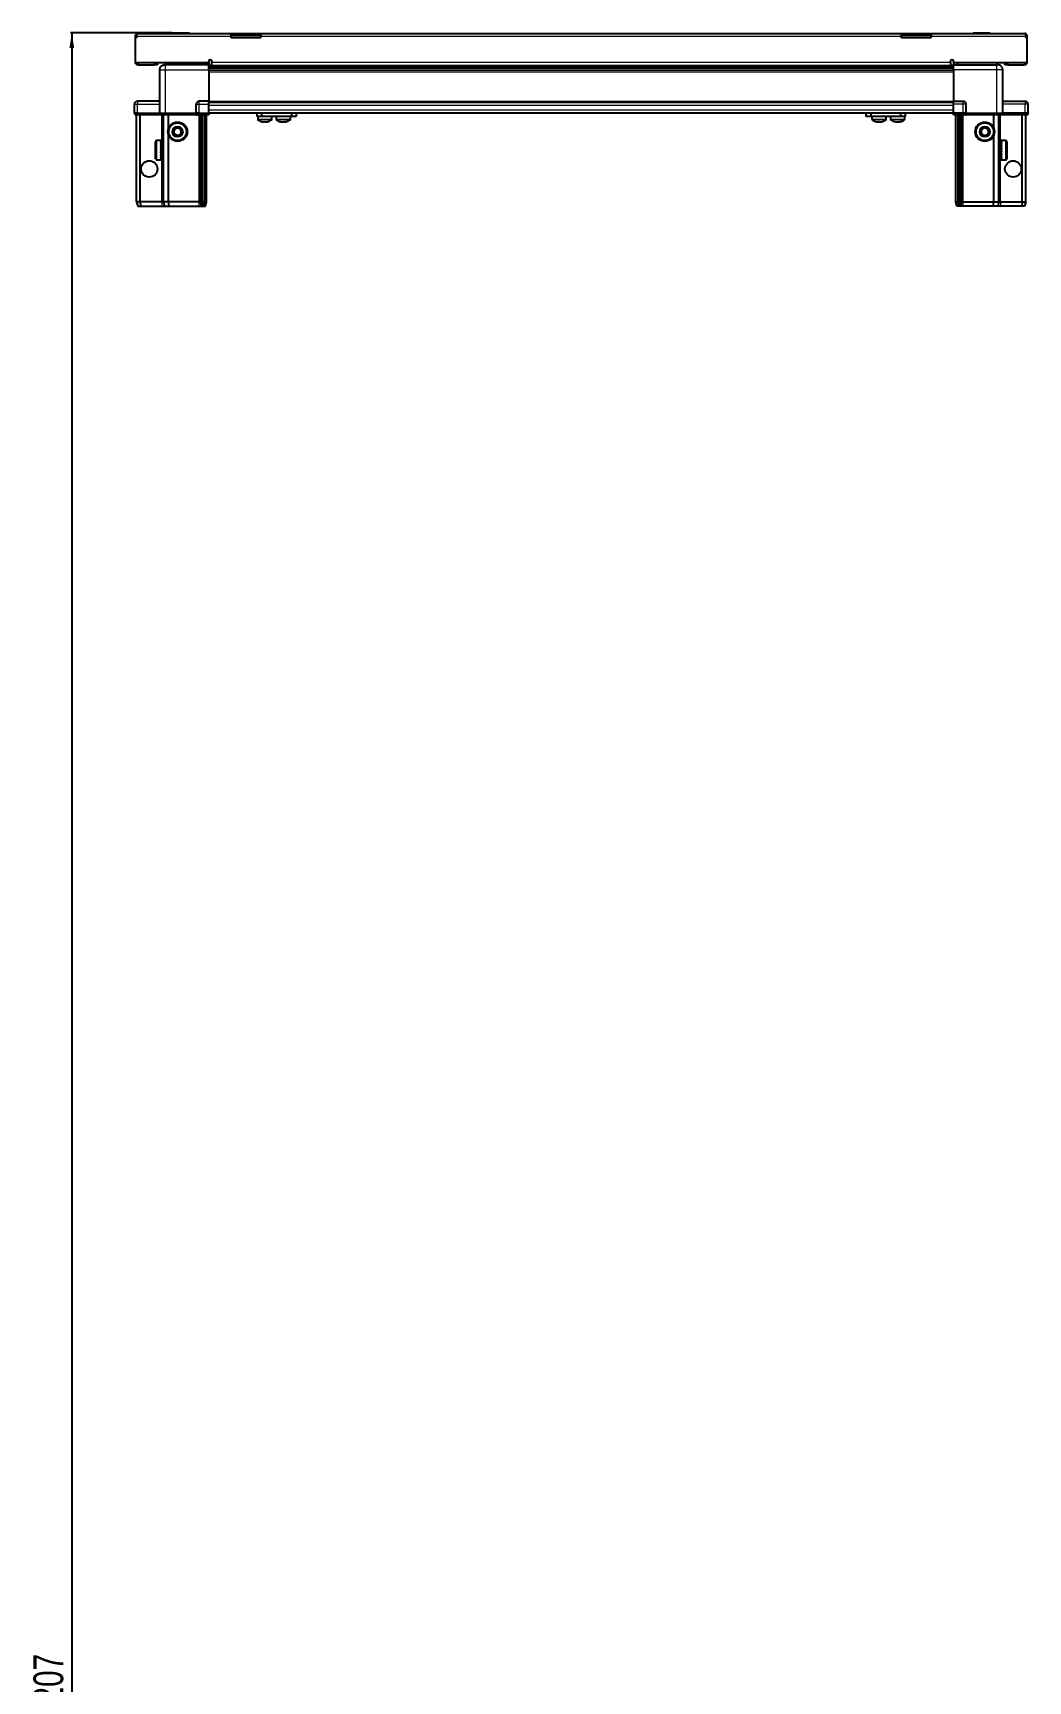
# Model space of a CAD drawing. Header units: millimetres. Extents: x 877 to 4721, y -1824 to 1880.
# Drawn here: x 933 to 1601, y -718 to 389 of the extents above; entities that cross this region are included whole.
import ezdxf

# ---------------------------------------------------------------- set-up
doc = ezdxf.new("R2010")
doc.units = ezdxf.units.MM
doc.layers.add('FORMAT', color=7, linetype='Continuous')
doc.styles.add('SLDTEXTSTYLE0', font='TXT', dxfattribs={"width": 0.75})
doc.dimstyles.new('SLDDIMSTYLE0', dxfattribs={"dimtxt": 20, "dimasz": 10, "dimexe": 0, "dimexo": 0.0625, "dimgap": 5, "dimtad": 2, "dimdec": 1, "dimrnd": 1e-09, "dimzin": 12, "dimdsep": 46, "dimtxsty": 'SLDTEXTSTYLE0', "dimsah": 1, "dimcen": 0.09, "dimadec": 0, "dimazin": 3, "dimtfac": 1, "dimtofl": 0, "dimtmove": 0, "dimatfit": 3, "dimfxl": 0, "dimfrac": 2, "dimtolj": 1, "dimtzin": 12, "dimarcsym": 0})

# ---------------------------------------------------------------- blocks, each defined once
blk = doc.blocks.new('_D_10')
at = {"layer": 'FORMAT'}
for p, q in [((1026, 389.1), (957.7, 389.1)), ((958.7, 389.1), (958.7, -1817.9)), ((1003.3, -1817.9), (957.7, -1817.9))]:
    blk.add_line(p, q, dxfattribs=at)
for points in [[(958.7, 389.1), (957.1, 379.1), (960.2, 379.1)], [(958.7, -1817.9), (960.2, -1807.9), (957.1, -1807.9)]]:
    blk.add_solid(points, dxfattribs=at)
at = {"layer": 'FORMAT', "insert": (932.9, -744), "char_height": 20, "attachment_point": 1, "rotation": 90, "style": 'SLDTEXTSTYLE0'}
blk.add_mtext('2207', dxfattribs=at)

msp = doc.modelspace()

# ---------------------------------------------------------------- linework, layer by layer
at = {"color": 7, "linetype": 'Continuous', "lineweight": 25}
for p, q in [((1002.77, 388.8), (1065.67, 388.8)), ((1026.04, 389.1), (1026.04, 388.8)), ((1026.04, 389.1), (1037.61, 389.1)), ((1037.61, 388.8), (1037.61, 389.1)), ((1065.67, 386.7), (1065.67, 388.8)), ((1065.67, 388.8), (1075.67, 388.8)), ((1075.67, 388.8), (1085.67, 388.8)), ((1085.67, 388.8), (1515.67, 388.8)), ((1085.67, 388.8), (1085.67, 386.7)), ((1515.67, 386.7), (1515.67, 388.8)), ((1515.67, 388.8), (1525.67, 388.8)), ((1525.67, 388.8), (1535.67, 388.8)), ((1535.67, 388.8), (1598.57, 388.8)), ((1535.67, 388.8), (1535.67, 386.7)), ((1563.74, 389.1), (1563.74, 388.8)), ((1563.74, 389.1), (1574.22, 389.1)), ((1574.22, 389.1), (1575.31, 389.1)), ((1575.31, 388.8), (1575.31, 389.1)), ((1002.17, 386.7), (1001.17, 386.7)), ((1001.17, 386.7), (1001.17, 385.8)), ((1002.17, 385.8), (1001.17, 385.8)), ((1001.17, 385.8), (1001.17, 369.3)), ((1002.17, 386.7), (1002.17, 385.8)), ((1075.67, 387.3), (1065.67, 387.3)), ((1065.67, 385.8), (1065.67, 386.7)), ((1085.67, 385.8), (1065.67, 385.8)), ((1085.67, 387.3), (1075.67, 387.3)), ((1085.67, 385.8), (1085.67, 386.7)), ((1525.67, 387.3), (1515.67, 387.3)), ((1515.67, 385.8), (1515.67, 386.7)), ((1535.67, 385.8), (1515.67, 385.8)), ((1535.67, 387.3), (1525.67, 387.3)), ((1535.67, 385.8), (1535.67, 386.7)), ((1599.17, 386.7), (1599.17, 385.8)), ((1599.17, 386.7), (1600.17, 386.7)), ((1600.17, 385.8), (1599.17, 385.8)), ((1600.17, 385.8), (1600.17, 386.7)), ((1600.17, 369.3), (1600.17, 385.8)), ((1001.17, 369.3), (1050.67, 369.3)), ((1003.27, 367.8), (1014.17, 367.8)), ((1016.17, 367.8), (1014.17, 367.8)), ((1016.17, 369.3), (1016.17, 367.8)), ((1021.42, 369.3), (1021.42, 367.8)), ((1050.67, 367.8), (1021.67, 367.8)), ((1047.92, 367.8), (1047.92, 369.3)), ((1050.67, 369.3), (1050.67, 370.15)), ((1050.67, 369.3), (1050.67, 367.8)), ((1050.67, 367.15), (1074.55, 367.15)), ((1550.67, 365.36), (1050.67, 365.36)), ((1550.67, 365.33), (1050.67, 365.33)), ((1052.67, 370.15), (1052.67, 369.4)), ((1052.67, 367.3), (1052.67, 369.4)), ((1052.67, 367.3), (1548.67, 367.3)), ((1069.17, 367.3), (1069.17, 367.15)), ((1069.34, 367.3), (1069.34, 367.15)), ((1069.54, 367.3), (1069.54, 367.15)), ((1070.09, 367.3), (1070.09, 367.15)), ((1070.51, 367.3), (1070.51, 367.15)), ((1071.4, 367.3), (1071.4, 367.15)), ((1071.98, 367.3), (1071.98, 367.15)), ((1073.12, 367.3), (1073.12, 367.15)), ((1073.81, 367.3), (1073.81, 367.15)), ((1074.55, 367.15), (1075.09, 367.15)), ((1075.09, 367.3), (1075.09, 367.15)), ((1075.09, 367.15), (1075.1, 367.15)), ((1075.1, 367.15), (1075.83, 367.15)), ((1075.28, 367.3), (1075.28, 367.15)), ((1075.78, 367.3), (1075.78, 367.15)), ((1075.83, 367.3), (1075.83, 367.15)), ((1075.83, 367.15), (1076.79, 367.15)), ((1075.83, 367.15), (1075.83, 367.15)), ((1076.79, 367.15), (1524.55, 367.15)), ((1077.12, 367.3), (1077.12, 367.15)), ((1077.13, 367.3), (1077.13, 367.15)), ((1077.83, 367.3), (1077.83, 367.15)), ((1079.01, 367.3), (1079.01, 367.15)), ((1079.62, 367.3), (1079.62, 367.15)), ((1080.57, 367.3), (1080.57, 367.15)), ((1081.02, 367.3), (1081.02, 367.15)), ((1081.65, 367.3), (1081.65, 367.15)), ((1081.9, 367.3), (1081.9, 367.15)), ((1082.15, 367.3), (1082.15, 367.15)), ((1082.17, 367.3), (1082.17, 367.15)), ((1519.17, 367.3), (1519.17, 367.15)), ((1519.29, 367.3), (1519.29, 367.15)), ((1519.47, 367.3), (1519.47, 367.15)), ((1519.97, 367.3), (1519.97, 367.15)), ((1520.37, 367.3), (1520.37, 367.15)), ((1521.22, 367.3), (1521.22, 367.15)), ((1521.79, 367.3), (1521.79, 367.15)), ((1522.9, 367.3), (1522.9, 367.15)), ((1523.59, 367.3), (1523.59, 367.15)), ((1524.55, 367.15), (1524.85, 367.15)), ((1524.85, 367.3), (1524.85, 367.15)), ((1524.85, 367.15), (1524.86, 367.15)), ((1524.86, 367.15), (1525.59, 367.15)), ((1525.12, 367.3), (1525.12, 367.15)), ((1525.59, 367.3), (1525.59, 367.15)), ((1525.59, 367.15), (1526.89, 367.15)), ((1526.79, 367.15), (1550.67, 367.15)), ((1526.89, 367.3), (1526.89, 367.15)), ((1526.98, 367.3), (1526.98, 367.15)), ((1527.6, 367.3), (1527.6, 367.15)), ((1528.8, 367.3), (1528.8, 367.15)), ((1529.43, 367.3), (1529.43, 367.15)), ((1530.41, 367.3), (1530.41, 367.15)), ((1530.88, 367.3), (1530.88, 367.15)), ((1531.55, 367.3), (1531.55, 367.15)), ((1531.83, 367.3), (1531.83, 367.15)), ((1532.12, 367.3), (1532.12, 367.15)), ((1532.17, 367.15), (1532.17, 367.3)), ((1532.17, 367.3), (1532.17, 367.15)), ((1548.67, 369.4), (1548.67, 370.15)), ((1548.67, 369.4), (1548.67, 367.3)), ((1550.67, 370.15), (1550.67, 369.3)), ((1550.67, 369.3), (1600.17, 369.3)), ((1550.67, 369.3), (1550.67, 367.8)), ((1550.67, 367.8), (1579.67, 367.8)), ((1553.42, 369.3), (1553.42, 367.8)), ((1579.92, 367.8), (1579.92, 369.3)), ((1585.17, 367.8), (1585.17, 369.3)), ((1587.17, 367.8), (1585.17, 367.8)), ((1587.17, 367.8), (1598.07, 367.8)), ((1017.67, 335.3), (1017.67, 364.3)), ((1050.67, 364.3), (1050.67, 343.3)), ((1550.67, 364.3), (1550.67, 343.3)), ((1583.67, 335.3), (1583.67, 364.3)), ((1017.67, 343.3), (1002.67, 343.3)), ((1050.67, 343.3), (1044.17, 343.3)), ((1050.67, 341.3), (1050.67, 343.3)), ((1550.67, 343.3), (1557.17, 343.3)), ((1550.67, 341.3), (1550.67, 343.3)), ((1583.67, 343.3), (1598.67, 343.3)), ((1000.67, 335.3), (1000.67, 341.3)), ((1000.67, 335.3), (1000.67, 334.97)), ((1000.67, 335.3), (1000.67, 335.3)), ((1000.67, 335.3), (1000.67, 334.97)), ((1002.67, 335.3), (1000.67, 335.3)), ((1000.67, 334.97), (1001.17, 334.1)), ((1000.67, 334.97), (1001.17, 334.1)), ((1001.17, 334.1), (1002.67, 334.1)), ((1002.17, 275.8), (1002.17, 334.1)), ((1002.67, 335.3), (1017.47, 335.3)), ((1017.47, 334.1), (1002.67, 334.1)), ((1004.67, 275.8), (1004.67, 334.1)), ((1017.47, 335.3), (1017.67, 335.3)), ((1017.67, 334.1), (1017.47, 334.1)), ((1017.67, 335.3), (1017.67, 334.1)), ((1017.67, 335.3), (1021.67, 335.3)), ((1021.67, 334.1), (1017.67, 334.1)), ((1020.17, 275.8), (1020.17, 334.1)), ((1021.67, 335.3), (1041.97, 335.3)), ((1041.97, 334.1), (1021.67, 334.1)), ((1023.67, 325.3), (1023.67, 334.1)), ((1041.97, 335.3), (1042.17, 335.3)), ((1042.17, 334.1), (1041.97, 334.1)), ((1042.17, 335.3), (1042.17, 341.3)), ((1042.17, 335.3), (1042.17, 334.1)), ((1044.17, 335.3), (1042.17, 335.3)), ((1042.17, 335.3), (1044.17, 335.3)), ((1042.17, 334.1), (1042.85, 334.1)), ((1050.67, 334.1), (1042.85, 334.1)), ((1044.17, 335.3), (1050.67, 335.3)), ((1044.17, 334.97), (1050.67, 334.97)), ((1045.17, 275.8), (1045.17, 334.1)), ((1046.17, 275.8), (1046.17, 334.1)), ((1047.67, 275.8), (1047.67, 334.1)), ((1049.17, 275.8), (1049.17, 334.1)), ((1050.67, 342.65), (1550.67, 342.65)), ((1050.67, 335.3), (1050.67, 341.3)), ((1050.67, 335.45), (1550.67, 335.45)), ((1050.67, 335.3), (1050.67, 334.97)), ((1050.67, 334.97), (1050.67, 334.1)), ((1083.12, 332.95), (1083.12, 335.45)), ((1086.12, 332.95), (1083.12, 332.95)), ((1083.47, 332.95), (1083.47, 331.05)), ((1086.12, 335.45), (1086.12, 332.95)), ((1106.32, 332.95), (1086.12, 332.95)), ((1092.97, 331.05), (1092.97, 332.95)), ((1095.92, 332.95), (1095.92, 331.05)), ((1095.97, 332.95), (1095.97, 331.05)), ((1105.47, 331.05), (1105.47, 332.95)), ((1106.32, 332.95), (1106.32, 335.45)), ((1109.32, 332.95), (1106.32, 332.95)), ((1109.32, 335.45), (1109.32, 332.95)), ((1492.02, 332.95), (1492.02, 335.45)), ((1495.02, 332.95), (1492.02, 332.95)), ((1495.02, 335.45), (1495.02, 332.95)), ((1515.22, 332.95), (1495.02, 332.95)), ((1495.87, 332.95), (1495.87, 331.05)), ((1505.37, 331.05), (1505.37, 332.95)), ((1505.42, 331.05), (1505.42, 332.95)), ((1508.37, 332.95), (1508.37, 331.05)), ((1515.22, 332.95), (1515.22, 335.45)), ((1518.22, 332.95), (1515.22, 332.95)), ((1517.87, 331.05), (1517.87, 332.95)), ((1518.22, 335.45), (1518.22, 332.95)), ((1550.67, 335.3), (1550.67, 341.3)), ((1550.67, 335.3), (1557.17, 335.3)), ((1550.67, 335.3), (1550.67, 334.97)), ((1550.67, 335.3), (1550.67, 335.3)), ((1557.17, 335.3), (1550.67, 335.3)), ((1550.67, 334.1), (1550.67, 334.97)), ((1550.67, 334.97), (1550.67, 334.97)), ((1550.67, 334.97), (1557.17, 334.97)), ((1558.5, 334.1), (1550.67, 334.1)), ((1552.17, 275.8), (1552.17, 334.1)), ((1553.67, 275.8), (1553.67, 334.1)), ((1555.17, 275.8), (1555.17, 334.1)), ((1556.17, 275.8), (1556.17, 334.1)), ((1559.17, 335.3), (1557.17, 335.3)), ((1558.5, 334.1), (1559.17, 334.1)), ((1559.17, 335.3), (1559.17, 341.3)), ((1559.17, 335.3), (1559.17, 334.1)), ((1559.17, 335.3), (1559.37, 335.3)), ((1559.37, 334.1), (1559.17, 334.1)), ((1559.37, 335.3), (1579.67, 335.3)), ((1579.67, 334.1), (1559.37, 334.1)), ((1577.67, 325.3), (1577.67, 334.1)), ((1579.67, 335.3), (1583.67, 335.3)), ((1583.67, 334.1), (1579.67, 334.1)), ((1581.17, 275.8), (1581.17, 334.1)), ((1583.67, 335.3), (1583.67, 334.1)), ((1583.67, 335.3), (1583.87, 335.3)), ((1583.87, 334.1), (1583.67, 334.1)), ((1583.87, 335.3), (1598.67, 335.3)), ((1598.67, 335.3), (1583.87, 335.3)), ((1598.67, 334.1), (1583.87, 334.1)), ((1596.67, 275.8), (1596.67, 334.1)), ((1600.67, 335.3), (1598.67, 335.3)), ((1598.67, 334.1), (1600.17, 334.1)), ((1599.17, 275.8), (1599.17, 334.1)), ((1600.17, 334.1), (1600.67, 334.97)), ((1600.67, 335.3), (1600.67, 341.3)), ((1600.67, 335.3), (1600.67, 334.97)), ((1014.97, 304.6), (1014.97, 316)), ((1018.67, 316.8), (1015.77, 316.8)), ((1018.17, 316.71), (1018.67, 316.71)), ((1018.17, 316.71), (1018.17, 316.55)), ((1018.17, 316.55), (1018.67, 316.55)), ((1018.17, 316.06), (1018.67, 316.06)), ((1018.17, 316.06), (1018.17, 315.68)), ((1018.17, 315.68), (1018.67, 315.68)), ((1018.17, 314.84), (1018.67, 314.84)), ((1018.17, 314.84), (1018.17, 314.28)), ((1018.17, 314.28), (1018.67, 314.28)), ((1018.17, 313.18), (1018.67, 313.18)), ((1018.17, 313.18), (1018.17, 312.5)), ((1018.17, 312.5), (1018.67, 312.5)), ((1018.17, 311.24), (1018.67, 311.24)), ((1018.17, 311.24), (1018.17, 310.5)), ((1018.17, 310.94), (1018.67, 310.94)), ((1018.17, 310.5), (1018.67, 310.5)), ((1018.67, 316.71), (1018.67, 316.8)), ((1018.67, 316.55), (1018.67, 316.71)), ((1018.67, 316.06), (1018.67, 316.55)), ((1018.67, 315.68), (1018.67, 316.06)), ((1018.67, 314.84), (1018.67, 315.68)), ((1018.67, 314.28), (1018.67, 314.84)), ((1018.77, 314.7), (1018.67, 314.7)), ((1018.67, 313.18), (1018.67, 314.28)), ((1018.67, 312.5), (1018.67, 313.18)), ((1018.67, 311.24), (1018.67, 312.5)), ((1018.67, 310.94), (1018.67, 311.24)), ((1018.67, 309.21), (1018.67, 310.5)), ((1018.77, 313.19), (1018.77, 314.7)), ((1018.77, 305.9), (1018.77, 313.19)), ((1019.66, 313.61), (1019.17, 314.3)), ((1019.17, 306.3), (1019.17, 314.3)), ((1020.14, 314.3), (1019.66, 313.61)), ((1019.66, 307), (1019.66, 313.61)), ((1020.17, 314.3), (1020.14, 314.3)), ((1020.14, 306.3), (1020.14, 314.3)), ((1023.67, 275.8), (1023.67, 320.3)), ((1577.67, 275.8), (1577.67, 320.3)), ((1581.21, 314.3), (1581.17, 314.3)), ((1581.69, 313.61), (1581.21, 314.3)), ((1581.21, 314.3), (1581.21, 313.26)), ((1581.21, 313.26), (1581.21, 306.3)), ((1582.17, 314.3), (1581.69, 313.61)), ((1581.69, 313.61), (1581.69, 312.75)), ((1581.69, 312.75), (1581.69, 307)), ((1582.17, 314.3), (1582.17, 313.26)), ((1582.17, 313.26), (1582.17, 306.3)), ((1582.67, 314.7), (1582.57, 314.7)), ((1582.57, 314.7), (1582.57, 305.9)), ((1585.57, 316.8), (1582.67, 316.8)), ((1583.17, 316.8), (1582.67, 316.8)), ((1582.67, 316.8), (1582.67, 316.8)), ((1582.67, 316.8), (1582.67, 316.71)), ((1582.67, 316.71), (1582.67, 316.37)), ((1583.17, 316.71), (1582.67, 316.71)), ((1583.17, 316.37), (1582.67, 316.37)), ((1582.67, 316.37), (1582.67, 316.07)), ((1582.67, 316.07), (1582.67, 315.35)), ((1583.17, 316.07), (1582.67, 316.07)), ((1583.17, 315.35), (1582.67, 315.35)), ((1582.67, 315.35), (1582.67, 314.85)), ((1582.67, 314.85), (1582.67, 313.84)), ((1583.17, 314.85), (1582.67, 314.85)), ((1583.17, 313.84), (1582.67, 313.84)), ((1582.67, 313.84), (1582.67, 313.2)), ((1582.67, 313.2), (1582.67, 311.98)), ((1583.17, 313.2), (1582.67, 313.2)), ((1583.17, 311.98), (1582.67, 311.98)), ((1582.67, 311.98), (1582.67, 311.44)), ((1583.17, 311.44), (1582.67, 311.44)), ((1582.67, 311.26), (1582.67, 309.96)), ((1583.17, 311.26), (1582.67, 311.26)), ((1583.17, 309.96), (1582.67, 309.96)), ((1583.17, 316.71), (1583.17, 316.8)), ((1583.17, 316.07), (1583.17, 316.37)), ((1583.17, 314.85), (1583.17, 315.35)), ((1583.17, 313.2), (1583.17, 313.84)), ((1583.17, 311.26), (1583.17, 311.98)), ((1583.17, 309.22), (1583.17, 309.96)), ((1586.37, 316), (1586.37, 314.52)), ((1586.37, 314.52), (1586.37, 304.6)), ((1015.77, 303.8), (1018.67, 303.8)), ((1018.17, 309.21), (1018.67, 309.21)), ((1018.17, 309.21), (1018.17, 308.49)), ((1018.17, 309.07), (1018.67, 309.07)), ((1018.17, 308.49), (1018.67, 308.49)), ((1018.17, 307.28), (1018.67, 307.28)), ((1018.17, 307.28), (1018.17, 306.65)), ((1018.17, 306.65), (1018.67, 306.65)), ((1018.17, 305.65), (1018.67, 305.65)), ((1018.17, 305.65), (1018.17, 305.17)), ((1018.17, 305.17), (1018.67, 305.17)), ((1018.17, 304.48), (1018.67, 304.48)), ((1018.17, 304.48), (1018.17, 304.19)), ((1018.17, 304.19), (1018.67, 304.19)), ((1018.17, 303.87), (1018.67, 303.87)), ((1018.17, 303.87), (1018.17, 303.81)), ((1018.17, 303.81), (1018.67, 303.81)), ((1018.67, 308.49), (1018.67, 309.07)), ((1018.67, 307.28), (1018.67, 308.49)), ((1018.67, 306.65), (1018.67, 307.28)), ((1018.67, 305.65), (1018.67, 306.65)), ((1018.67, 305.9), (1018.77, 305.9)), ((1018.67, 305.17), (1018.67, 305.65)), ((1018.67, 304.48), (1018.67, 305.17)), ((1018.67, 304.19), (1018.67, 304.48)), ((1018.67, 303.87), (1018.67, 304.19)), ((1018.67, 303.81), (1018.67, 303.87)), ((1018.67, 303.8), (1018.67, 303.81)), ((1019.17, 306.3), (1019.66, 307)), ((1019.66, 307), (1020.14, 306.3)), ((1020.14, 306.3), (1020.17, 306.3)), ((1581.17, 306.3), (1581.21, 306.3)), ((1581.21, 306.3), (1581.69, 307)), ((1581.69, 307), (1582.17, 306.3)), ((1582.57, 305.9), (1582.67, 305.9)), ((1583.17, 309.57), (1582.67, 309.57)), ((1582.67, 309.57), (1582.67, 309.22)), ((1583.17, 309.22), (1582.67, 309.22)), ((1582.67, 309.22), (1582.67, 307.97)), ((1583.17, 307.97), (1582.67, 307.97)), ((1582.67, 307.97), (1582.67, 307.3)), ((1582.67, 307.3), (1582.67, 306.21)), ((1583.17, 307.3), (1582.67, 307.3)), ((1583.17, 306.21), (1582.67, 306.21)), ((1582.67, 306.21), (1582.67, 305.66)), ((1582.67, 305.66), (1582.67, 304.85)), ((1583.17, 305.66), (1582.67, 305.66)), ((1583.17, 304.85), (1582.67, 304.85)), ((1582.67, 304.85), (1582.67, 304.48)), ((1582.67, 304.48), (1582.67, 304.02)), ((1583.17, 304.48), (1582.67, 304.48)), ((1583.17, 304.02), (1582.67, 304.02)), ((1582.67, 304.02), (1582.67, 303.87)), ((1582.67, 303.87), (1582.67, 303.8)), ((1583.17, 303.87), (1582.67, 303.87)), ((1582.67, 303.8), (1585.57, 303.8)), ((1583.17, 307.3), (1583.17, 307.97)), ((1583.17, 305.66), (1583.17, 306.21)), ((1583.17, 304.48), (1583.17, 304.85)), ((1583.17, 303.87), (1583.17, 304.02)), ((1004.67, 275.8), (1002.17, 275.8)), ((1002.17, 275.8), (1002.98, 272.8)), ((1002.98, 272.8), (1004.83, 272.8)), ((1019.17, 275.8), (1004.67, 275.8)), ((1004.67, 275.8), (1004.83, 272.8)), ((1004.83, 272.8), (1019.17, 272.8)), ((1020.17, 275.8), (1019.17, 275.8)), ((1019.17, 272.8), (1020.98, 272.8)), ((1023.67, 275.8), (1020.17, 275.8)), ((1020.17, 275.8), (1020.98, 272.8)), ((1020.98, 272.8), (1024.01, 272.8)), ((1044.17, 275.8), (1023.67, 275.8)), ((1024.01, 272.8), (1023.67, 275.8)), ((1024.01, 272.8), (1044.17, 272.8)), ((1045.17, 275.8), (1044.17, 275.8)), ((1044.17, 272.8), (1045.98, 272.8)), ((1046.17, 275.8), (1045.17, 275.8)), ((1045.98, 272.8), (1045.17, 275.8)), ((1045.98, 272.8), (1046.72, 272.8)), ((1047.67, 275.8), (1046.17, 275.8)), ((1046.72, 272.8), (1046.17, 275.8)), ((1046.72, 272.8), (1047.22, 272.8)), ((1047.22, 272.8), (1047.67, 275.8)), ((1047.22, 272.8), (1048.37, 272.8)), ((1049.17, 275.8), (1047.67, 275.8)), ((1048.37, 272.8), (1049.17, 275.8)), ((1552.17, 275.8), (1553.67, 275.8)), ((1552.98, 272.8), (1552.17, 275.8)), ((1554.13, 272.8), (1552.98, 272.8)), ((1553.67, 275.8), (1555.17, 275.8)), ((1554.13, 272.8), (1553.67, 275.8)), ((1554.63, 272.8), (1554.13, 272.8)), ((1554.63, 272.8), (1555.17, 275.8)), ((1555.37, 272.8), (1554.63, 272.8)), ((1555.17, 275.8), (1556.17, 275.8)), ((1555.37, 272.8), (1556.17, 275.8)), ((1557.17, 272.8), (1555.37, 272.8)), ((1556.17, 275.8), (1557.17, 275.8)), ((1557.17, 275.8), (1577.67, 275.8)), ((1577.34, 272.8), (1557.17, 272.8)), ((1577.34, 272.8), (1577.67, 275.8)), ((1580.37, 272.8), (1577.34, 272.8)), ((1577.67, 275.8), (1581.17, 275.8)), ((1581.17, 275.8), (1580.37, 272.8)), ((1582.17, 272.8), (1580.37, 272.8)), ((1581.17, 275.8), (1582.17, 275.8)), ((1582.17, 275.8), (1596.67, 275.8)), ((1596.52, 272.8), (1582.17, 272.8)), ((1596.67, 275.8), (1596.52, 272.8)), ((1598.37, 272.8), (1596.52, 272.8)), ((1596.67, 275.8), (1599.17, 275.8)), ((1599.17, 275.8), (1598.37, 272.8))]:
    msp.add_line(p, q, dxfattribs=at)
at = {"color": 8, "linetype": 'Continuous', "lineweight": 18}
for p, q in [((1075.67, 387.3), (1075.67, 388.8)), ((1525.67, 388.8), (1525.67, 387.3)), ((1065.67, 386.7), (1002.17, 386.7)), ((1515.67, 386.7), (1085.67, 386.7)), ((1599.17, 386.7), (1535.67, 386.7)), ((1003.27, 369.3), (1003.27, 367.8)), ((1014.17, 367.8), (1014.17, 369.3)), ((1050.67, 367.8), (1052.67, 367.8)), ((1550.67, 366.57), (1050.67, 366.57)), ((1052.67, 369.4), (1548.67, 369.4)), ((1548.67, 367.8), (1550.67, 367.8)), ((1587.17, 369.3), (1587.17, 367.8)), ((1598.07, 369.3), (1598.07, 367.8)), ((1021.67, 364.3), (1050.67, 364.3)), ((1021.67, 335.3), (1021.67, 364.3)), ((1050.67, 364.12), (1550.67, 364.12)), ((1550.67, 362.71), (1050.67, 362.71)), ((1579.67, 364.3), (1550.67, 364.3)), ((1579.67, 335.3), (1579.67, 364.3)), ((1002.67, 343.3), (1002.67, 341.3)), ((1044.17, 341.3), (1044.17, 343.3)), ((1050.67, 343.3), (1550.67, 343.3)), ((1557.17, 341.3), (1557.17, 343.3)), ((1598.67, 343.3), (1598.67, 341.3)), ((1000.67, 341.3), (1002.67, 341.3)), ((1002.67, 341.3), (1017.67, 341.3)), ((1002.67, 335.3), (1002.67, 341.3)), ((1002.67, 335.3), (1002.67, 334.1)), ((1017.47, 334.1), (1017.47, 335.3)), ((1019.17, 314.3), (1019.17, 334.1)), ((1021.67, 335.3), (1021.67, 334.1)), ((1041.97, 334.1), (1041.97, 335.3)), ((1042.17, 341.3), (1044.17, 341.3)), ((1044.17, 335.3), (1044.17, 341.3)), ((1044.17, 341.3), (1050.67, 341.3)), ((1044.17, 335.3), (1044.17, 334.97)), ((1044.17, 275.8), (1044.17, 334.1)), ((1050.67, 340.65), (1550.67, 340.65)), ((1050.67, 337.45), (1550.67, 337.45)), ((1557.17, 341.3), (1550.67, 341.3)), ((1550.67, 335.3), (1550.67, 334.97)), ((1557.17, 335.3), (1557.17, 341.3)), ((1559.17, 341.3), (1557.17, 341.3)), ((1557.17, 335.3), (1557.17, 334.97)), ((1557.17, 275.8), (1557.17, 334.1)), ((1559.37, 335.3), (1559.37, 334.1)), ((1579.67, 335.3), (1579.67, 334.1)), ((1582.17, 314.3), (1582.17, 334.1)), ((1598.67, 341.3), (1583.67, 341.3)), ((1583.87, 335.3), (1583.87, 334.1)), ((1598.67, 335.3), (1598.67, 341.3)), ((1600.67, 341.3), (1598.67, 341.3)), ((1598.67, 335.3), (1598.67, 334.1)), ((1092.97, 331.05), (1083.47, 331.05)), ((1092.78, 330.68), (1083.67, 330.68)), ((1095.97, 331.05), (1095.92, 331.05)), ((1105.47, 331.05), (1095.97, 331.05)), ((1096.17, 330.68), (1096.12, 330.68)), ((1105.28, 330.68), (1096.17, 330.68)), ((1498.08, 331.05), (1495.87, 331.05)), ((1498.19, 330.68), (1496.07, 330.68)), ((1505.37, 331.05), (1498.08, 331.05)), ((1505.18, 330.68), (1498.19, 330.68)), ((1505.23, 330.68), (1505.18, 330.68)), ((1505.42, 331.05), (1505.37, 331.05)), ((1515.88, 331.05), (1508.37, 331.05)), ((1515.76, 330.68), (1508.57, 330.68)), ((1517.68, 330.68), (1515.76, 330.68)), ((1517.87, 331.05), (1515.88, 331.05)), ((1015.77, 303.8), (1015.77, 316.8)), ((1585.57, 316.8), (1585.57, 315.11)), ((1585.57, 315.11), (1585.57, 303.8)), ((1019.17, 275.8), (1019.17, 306.3)), ((1582.17, 275.8), (1582.17, 306.3)), ((1019.17, 275.8), (1019.17, 272.8)), ((1044.17, 272.8), (1044.17, 275.8)), ((1557.17, 272.8), (1557.17, 275.8)), ((1582.17, 275.8), (1582.17, 272.8))]:
    msp.add_line(p, q, dxfattribs=at)
at = {"color": 7, "linetype": 'Continuous', "lineweight": 25}
for centre, radius in [((1029.67, 322.8), 6.5), ((1029.67, 322.8), 3.46), ((1571.67, 322.8), 6.5), ((1571.67, 322.8), 3.46), ((1010.67, 297.8), 5.5), ((1590.67, 297.8), 5.5)]:
    msp.add_circle(centre, radius, dxfattribs=at)
at = {"color": 8, "linetype": 'Continuous', "lineweight": 18}
for centre in [(1029.67, 322.8), (1571.67, 322.8)]:
    msp.add_circle(centre, 5.7, dxfattribs=at)
at = {"color": 7, "linetype": 'Continuous', "lineweight": 25}
for centre, radius, start, end in [((1003.27, 369.9), 2.1, 196.60155, 270), ((1051.67, 370.15), 1, 0, 180), ((1549.67, 370.15), 1, 0, 180), ((1598.07, 369.9), 2.1, 270, 343.39845), ((1002.67, 341.3), 2, 90, 180), ((1044.17, 341.3), 2, 90, 180), ((1557.17, 341.3), 2, 0, 90), ((1598.67, 341.3), 2, 0, 90), ((1029.67, 322.8), 2.5, 134.92207, 194.92207), ((1029.67, 322.8), 2.5, 194.92207, 254.92207), ((1029.67, 322.8), 2.5, 74.92207, 134.92207), ((1029.67, 322.8), 2.5, 254.92207, 314.92207), ((1029.67, 322.8), 2.5, 14.92207, 74.92207), ((1029.67, 322.8), 2.5, 314.92207, 14.92207), ((1083.92, 331.05), 0.45, 180, 235.28209), ((1088.22, 337.25), 8, 235.28209, 258.9392), ((1088.22, 337.25), 8, 281.00757, 304.71791), ((1092.52, 331.05), 0.45, 304.71791, 0), ((1096.37, 331.05), 0.45, 180, 235.28209), ((1096.42, 331.05), 0.45, 180, 235.28209), ((1100.67, 337.25), 8, 235.28209, 256.54113), ((1100.72, 337.25), 8, 235.28209, 259.06255), ((1100.72, 337.25), 8, 280.87532, 304.71791), ((1105.02, 331.05), 0.45, 304.71791, 0), ((1496.32, 331.05), 0.45, 180, 235.28209), ((1500.62, 337.25), 8, 235.28209, 259.05401), ((1500.62, 337.25), 8, 280.84597, 304.71791), ((1500.67, 337.25), 8, 280.92113, 304.71791), ((1504.92, 331.05), 0.45, 304.71791, 0), ((1504.97, 331.05), 0.45, 304.71791, 0), ((1508.82, 331.05), 0.45, 180, 235.28209), ((1513.12, 337.25), 8, 235.28209, 258.92302), ((1513.12, 337.25), 8, 280.93918, 304.71791), ((1517.42, 331.05), 0.45, 304.71791, 0), ((1571.67, 322.8), 2.5, 118.29497, 178.29497), ((1571.67, 322.8), 2.5, 178.29497, 238.29497), ((1571.67, 322.8), 2.5, 58.29497, 118.29497), ((1571.67, 322.8), 2.5, 298.29497, 358.29497), ((1571.67, 322.8), 2.5, 358.29497, 58.29497), ((1015.77, 316), 0.8, 90, 180), ((1019.17, 314.7), 0.4, 180, 270), ((1571.67, 322.8), 2.5, 238.29497, 298.29497), ((1582.17, 314.7), 0.4, 270, 0), ((1585.57, 316), 0.8, 360, 90), ((1015.77, 304.6), 0.8, 180, 270), ((1019.17, 305.9), 0.4, 90, 180), ((1582.17, 305.9), 0.4, 360, 90), ((1585.57, 304.6), 0.8, 270, 0)]:
    msp.add_arc(centre, radius, start, end, dxfattribs=at)
for centre, start_param, end_param in [((1044.17, 331.51), 0, 0.7227342), ((1557.17, 331.51), 5.5604511, 6.2831853)]:
    msp.add_ellipse(centre, major_axis=(0, 3.46), ratio=0.5773503, start_param=start_param, end_param=end_param, dxfattribs=at)
for points, knots in [([(1002.8, 388.72), (1002.71, 388.71), (1002.38, 388.66), (1001.89, 388.33), (1001.42, 387.78), (1001.2, 387.2), (1001.18, 386.83), (1001.17, 386.7)], [0, 0, 0, 0, 0.0979668, 0.3537447, 0.6095195, 0.8652942, 1, 1, 1, 1]), ([(1002.17, 386.7), (1002.22, 386.96), (1002.31, 387.45), (1002.44, 388.09), (1002.57, 388.56), (1002.68, 388.78), (1002.75, 388.8), (1002.77, 388.8)], [0, 0, 0, 0, 0.2302553, 0.4485219, 0.6667858, 0.8850496, 1, 1, 1, 1]), ([(1600.17, 386.7), (1600.15, 386.96), (1600.09, 387.45), (1599.7, 388.09), (1599.14, 388.57), (1598.68, 388.7), (1598.45, 388.77)], [0, 0, 0, 0, 0.26016093, 0.50677599, 0.75338804, 1, 1, 1, 1]), ([(1598.57, 388.8), (1598.62, 388.78), (1598.71, 388.73), (1598.84, 388.33), (1598.97, 387.78), (1599.08, 387.2), (1599.15, 386.83), (1599.17, 386.7)], [0, 0, 0, 0, 0.2302553, 0.4485219, 0.6667858, 0.8850496, 1, 1, 1, 1]), ([(1017.67, 364.3), (1017.72, 364.75), (1017.79, 365.42), (1018.23, 366.24), (1018.68, 366.8), (1019.24, 367.25), (1020.05, 367.69), (1020.73, 367.76), (1021.17, 367.8)], [0, 0, 0, 0, 0.2394568, 0.3683607, 0.5, 0.6316393, 0.7605432, 1, 1, 1, 1]), ([(1021.67, 367.8), (1021.61, 367.8), (1021.48, 367.8), (1021.31, 367.8), (1021.19, 367.8), (1021.18, 367.8), (1021.17, 367.8)], [0, 0, 0, 0, 0.2493943, 0.50033348, 0.75016674, 1, 1, 1, 1]), ([(1050.67, 364.3), (1050.67, 364.7), (1050.67, 365.49), (1050.67, 366.53), (1050.67, 367.33), (1050.67, 367.75), (1050.67, 367.79), (1050.67, 367.8)], [0, 0, 0, 0, 0.2146939, 0.4293877, 0.6440816, 0.8587754, 1, 1, 1, 1]), ([(1550.67, 364.3), (1550.67, 364.7), (1550.67, 365.49), (1550.67, 366.53), (1550.67, 367.33), (1550.67, 367.75), (1550.67, 367.79), (1550.67, 367.8)], [0, 0, 0, 0, 0.2146939, 0.4293877, 0.6440816, 0.8587754, 1, 1, 1, 1]), ([(1579.67, 367.8), (1579.74, 367.8), (1579.87, 367.8), (1580.03, 367.8), (1580.15, 367.8), (1580.16, 367.8), (1580.17, 367.8)], [0, 0, 0, 0, 0.2493943, 0.5003335, 0.7501667, 1, 1, 1, 1]), ([(1583.67, 364.3), (1583.63, 364.75), (1583.55, 365.42), (1583.12, 366.24), (1582.67, 366.8), (1582.1, 367.25), (1581.29, 367.69), (1580.61, 367.76), (1580.17, 367.8)], [0, 0, 0, 0, 0.2394568, 0.3683607, 0.5, 0.6316393, 0.7605432, 1, 1, 1, 1]), ([(1026.88, 323.56), (1027.25, 323.92), (1027.93, 324.6), (1028.61, 325.28), (1028.93, 325.59)], [0, 0, 0, 0, 0.5346859, 1, 1, 1, 1]), ([(1027.63, 320.77), (1027.54, 321.1), (1027.33, 321.89), (1027.07, 322.86), (1026.92, 323.43), (1026.88, 323.56)], [0, 0, 0, 0, 0.3629006, 0.8668753, 1, 1, 1, 1]), ([(1028.93, 325.59), (1029.43, 325.46), (1030.36, 325.21), (1031.29, 324.96), (1031.72, 324.84)], [0, 0, 0, 0, 0.53468586, 1, 1, 1, 1]), ([(1032.46, 322.05), (1032.09, 321.69), (1031.41, 321.01), (1030.73, 320.33), (1030.42, 320.02)], [0, 0, 0, 0, 0.5346859, 1, 1, 1, 1]), ([(1031.72, 324.84), (1031.75, 324.72), (1031.9, 324.14), (1032.16, 323.18), (1032.37, 322.39), (1032.46, 322.05)], [0, 0, 0, 0, 0.13312467, 0.63709944, 1, 1, 1, 1]), ([(1086.72, 329.4), (1086.72, 329.4), (1086.72, 329.39), (1086.59, 329.43), (1086.41, 329.48), (1086.26, 329.53), (1086.18, 329.57), (1086.17, 329.58), (1086.17, 329.58), (1086.18, 329.58), (1086.2, 329.57), (1086.28, 329.56), (1086.57, 329.49), (1086.95, 329.42), (1087.36, 329.39), (1087.63, 329.41), (1087.79, 329.48), (1087.89, 329.55), (1087.97, 329.57), (1087.99, 329.58), (1088.01, 329.58), (1088.03, 329.58), (1088.07, 329.57), (1088.17, 329.54), (1088.33, 329.47), (1088.55, 329.41), (1088.85, 329.39), (1089.19, 329.41), (1089.5, 329.46), (1089.74, 329.51), (1089.86, 329.54), (1089.94, 329.56), (1090, 329.57), (1090.03, 329.58), (1090.05, 329.58), (1090.05, 329.58), (1090.06, 329.58)], [0, 0, 0, 0, 0.02609806, 0.07983731, 0.13720457, 0.17835712, 0.1990393, 0.20333955, 0.20768945, 0.21072293, 0.21454384, 0.22147953, 0.24860164, 0.35577715, 0.40489702, 0.45442268, 0.54604997, 0.59140385, 0.59711865, 0.60132508, 0.60438175, 0.60744379, 0.6119905, 0.62422862, 0.67851933, 0.75975016, 0.80430476, 0.84902576, 0.92362505, 0.95135982, 0.96870753, 0.97999594, 0.99114211, 0.99547316, 0.99884503, 1, 1, 1, 1]), ([(1090.06, 329.58), (1090.06, 329.58), (1090.07, 329.58), (1090.07, 329.57), (1090.03, 329.54), (1089.88, 329.47), (1089.75, 329.42), (1089.69, 329.39), (1089.74, 329.4), (1089.75, 329.4)], [0, 0, 0, 0, 0.0151829, 0.0365363, 0.0956997, 0.3601423, 0.6752387, 0.8745348, 1, 1, 1, 1]), ([(1099.21, 329.4), (1099.21, 329.4), (1099.23, 329.4), (1099.09, 329.44), (1098.93, 329.51), (1098.81, 329.56), (1098.81, 329.58), (1098.82, 329.58), (1098.83, 329.58), (1098.86, 329.57), (1098.94, 329.56), (1099.28, 329.48), (1099.71, 329.4), (1100.14, 329.39), (1100.36, 329.43), (1100.53, 329.48), (1100.65, 329.53), (1100.73, 329.57), (1100.78, 329.58), (1100.8, 329.58), (1100.83, 329.58), (1100.85, 329.57), (1100.91, 329.56), (1101.05, 329.49), (1101.2, 329.42), (1101.5, 329.39), (1101.89, 329.41), (1102.27, 329.48), (1102.57, 329.55), (1102.68, 329.57), (1102.7, 329.58), (1102.72, 329.58), (1102.72, 329.58), (1102.72, 329.57), (1102.66, 329.54), (1102.48, 329.47), (1102.28, 329.41), (1102.25, 329.4), (1102.24, 329.4)], [0, 0, 0, 0, 0.0283629, 0.08068229, 0.1383562, 0.16729235, 0.17091751, 0.17379549, 0.1766977, 0.18004982, 0.18639917, 0.21307731, 0.31901904, 0.35398038, 0.39928328, 0.44764465, 0.48233679, 0.49977215, 0.50339732, 0.50706434, 0.5096216, 0.51284268, 0.51868955, 0.54155386, 0.63190424, 0.67331293, 0.71506372, 0.79230674, 0.83054067, 0.83535832, 0.8389044, 0.84148121, 0.84406255, 0.84789549, 0.85821238, 0.90398018, 0.97245884, 1, 1, 1, 1]), ([(1499.11, 329.4), (1499.1, 329.4), (1499.06, 329.41), (1498.85, 329.47), (1498.69, 329.54), (1498.63, 329.56), (1498.62, 329.57), (1498.62, 329.58), (1498.63, 329.58), (1498.65, 329.58), (1498.7, 329.57), (1498.93, 329.51), (1499.25, 329.45), (1499.63, 329.4), (1499.91, 329.39), (1500.17, 329.43), (1500.31, 329.5), (1500.44, 329.56), (1500.49, 329.57), (1500.52, 329.58), (1500.54, 329.58), (1500.56, 329.58), (1500.6, 329.57), (1500.73, 329.52), (1500.88, 329.45), (1501.14, 329.4), (1501.49, 329.4), (1501.86, 329.44), (1502.19, 329.51), (1502.42, 329.56), (1502.5, 329.58), (1502.52, 329.58), (1502.53, 329.58), (1502.54, 329.57), (1502.52, 329.56), (1502.36, 329.48), (1502.11, 329.4), (1502.13, 329.4), (1502.13, 329.4)], [0, 0, 0, 0, 0.0245191, 0.1059739, 0.1338421, 0.1478185, 0.1535531, 0.1564027, 0.1592796, 0.1617801, 0.1664773, 0.1816483, 0.2541107, 0.3009981, 0.3355791, 0.3791917, 0.4620214, 0.4826759, 0.486455, 0.4902707, 0.4928167, 0.4953568, 0.4997844, 0.513427, 0.5769545, 0.6409725, 0.679017, 0.7313711, 0.7890832, 0.8180386, 0.8216661, 0.824546, 0.8274502, 0.8308045, 0.8371581, 0.8638539, 0.9698659, 1, 1, 1, 1]), ([(1511.59, 329.4), (1511.61, 329.4), (1511.65, 329.39), (1511.6, 329.41), (1511.48, 329.46), (1511.37, 329.51), (1511.32, 329.54), (1511.29, 329.56), (1511.28, 329.57), (1511.28, 329.58), (1511.28, 329.58), (1511.29, 329.58), (1511.29, 329.58)], [0, 0, 0, 0, 0.117513, 0.3191822, 0.6555874, 0.7806573, 0.8588867, 0.9097918, 0.9600554, 0.9795862, 0.9947917, 1, 1, 1, 1]), ([(1511.29, 329.58), (1511.29, 329.58), (1511.31, 329.58), (1511.35, 329.57), (1511.5, 329.54), (1511.79, 329.47), (1512.15, 329.41), (1512.48, 329.39), (1512.81, 329.41), (1513.01, 329.47), (1513.18, 329.54), (1513.25, 329.56), (1513.3, 329.57), (1513.32, 329.58), (1513.34, 329.58), (1513.37, 329.58), (1513.41, 329.57), (1513.52, 329.51), (1513.62, 329.45), (1513.83, 329.4), (1514.07, 329.39), (1514.46, 329.43), (1514.82, 329.5), (1515.08, 329.56), (1515.14, 329.57), (1515.16, 329.58), (1515.17, 329.58), (1515.18, 329.58), (1515.17, 329.57), (1515.07, 329.52), (1514.85, 329.45), (1514.63, 329.4), (1514.63, 329.4), (1514.62, 329.4)], [0, 0, 0, 0, 0.0033506, 0.0080628, 0.021119, 0.0794763, 0.1490118, 0.1929925, 0.2373326, 0.3338878, 0.3669223, 0.3834897, 0.3902874, 0.3936653, 0.3970754, 0.4000395, 0.4056074, 0.423591, 0.5094867, 0.5650663, 0.606058, 0.6577556, 0.7559406, 0.7804241, 0.7849037, 0.7894268, 0.7924448, 0.7954558, 0.8007042, 0.816876, 0.8921804, 0.9680663, 1, 1, 1, 1]), ([(1569.13, 321.44), (1569.15, 321.95), (1569.17, 322.92), (1569.2, 323.88), (1569.22, 324.32)], [0, 0, 0, 0, 0.5346859, 1, 1, 1, 1]), ([(1571.59, 319.92), (1571.29, 320.1), (1570.59, 320.53), (1569.75, 321.06), (1569.24, 321.37), (1569.13, 321.44)], [0, 0, 0, 0, 0.3629006, 0.8668753, 1, 1, 1, 1]), ([(1569.22, 324.32), (1569.67, 324.57), (1570.52, 325.02), (1571.36, 325.48), (1571.76, 325.69)], [0, 0, 0, 0, 0.5346859, 1, 1, 1, 1]), ([(1574.13, 321.29), (1573.67, 321.04), (1572.82, 320.59), (1571.98, 320.13), (1571.59, 319.92)], [0, 0, 0, 0, 0.5346859, 1, 1, 1, 1]), ([(1571.76, 325.69), (1571.86, 325.62), (1572.37, 325.31), (1573.22, 324.79), (1573.92, 324.35), (1574.21, 324.17)], [0, 0, 0, 0, 0.1331247, 0.6370994, 1, 1, 1, 1]), ([(1574.21, 324.17), (1574.2, 323.66), (1574.17, 322.69), (1574.14, 321.73), (1574.13, 321.29)], [0, 0, 0, 0, 0.5346859, 1, 1, 1, 1]), ([(1030.42, 320.02), (1029.92, 320.15), (1028.99, 320.4), (1028.06, 320.65), (1027.63, 320.77)], [0, 0, 0, 0, 0.53468586, 1, 1, 1, 1])]:
    msp.add_open_spline(points, degree=3, knots=knots, dxfattribs=at)
at = {"color": 8, "linetype": 'Continuous', "lineweight": 18}
for points, knots in [([(1021.67, 364.3), (1021.67, 364.75), (1021.67, 365.42), (1021.67, 366.24), (1021.67, 366.8), (1021.67, 367.25), (1021.67, 367.69), (1021.67, 367.76), (1021.67, 367.8)], [0, 0, 0, 0, 0.2394568, 0.3683607, 0.5, 0.6316393, 0.7605432, 1, 1, 1, 1]), ([(1579.67, 364.3), (1579.67, 364.75), (1579.67, 365.42), (1579.67, 366.24), (1579.67, 366.8), (1579.67, 367.25), (1579.67, 367.69), (1579.67, 367.76), (1579.67, 367.8)], [0, 0, 0, 0, 0.23945684, 0.36836066, 0.5, 0.63163934, 0.76054316, 1, 1, 1, 1])]:
    msp.add_open_spline(points, degree=3, knots=knots, dxfattribs=at)
for points in [[(1017.67, 364.3), (1017.73, 364.3), (1017.85, 364.3), (1018.78, 364.3), (1020.1, 364.3), (1021.15, 364.3), (1021.67, 364.3)], [(1583.67, 364.3), (1583.61, 364.3), (1583.49, 364.3), (1582.57, 364.3), (1581.24, 364.3), (1580.2, 364.3), (1579.67, 364.3)]]:
    msp.add_open_spline(points, degree=3, dxfattribs=at)

# ---------------------------------------------------------------- dimensions: what is measured, and where the dimension line sits
at = {"layer": 'FORMAT'}
dim = msp.add_linear_dim(base=(958.67, -1817.9), p1=(1026.04, 389.1), p2=(1003.27, -1817.9), angle=90, dimstyle='SLDDIMSTYLE0', dxfattribs=at)
dim.commit()
dim.dimension.update_dxf_attribs({"geometry": '_D_10', "text_midpoint": (958.67, -714.4), "dimtype": 160})

doc.saveas('drawing.dxf')
